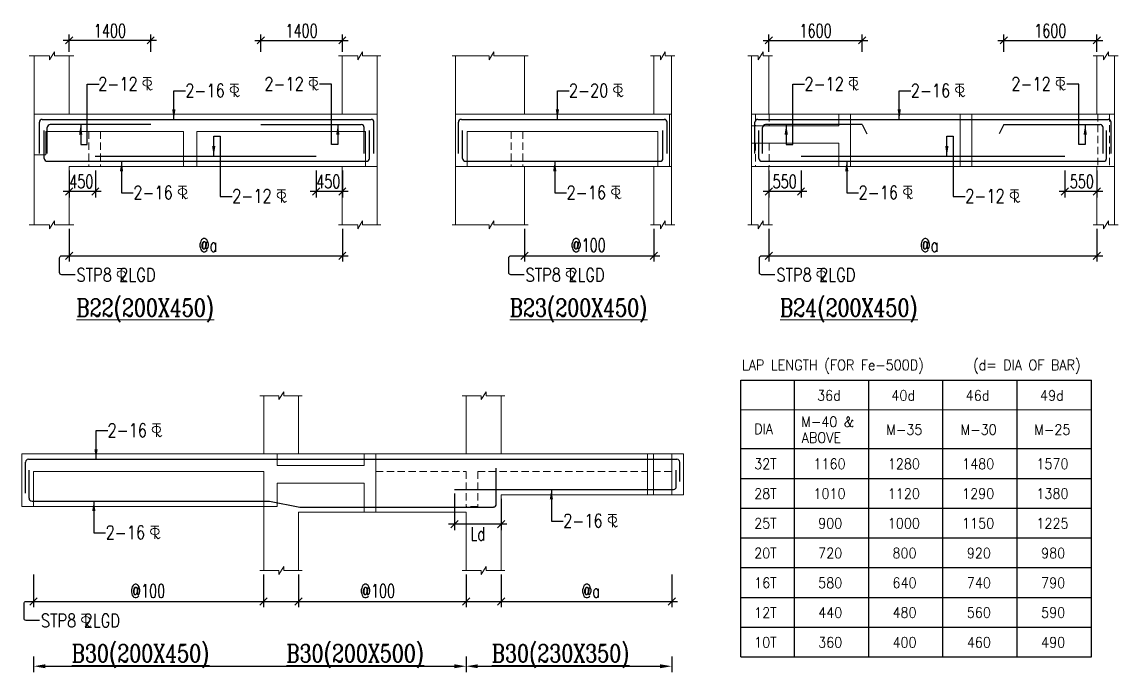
# Model space of a CAD drawing. Header units: millimetres. Extents: x 1255966 to 1543449, y 318653 to 465396.
# Drawn here: x 1524618 to 1543435, y 351854 to 363011 of the extents above; entities that cross this region are included whole.
import ezdxf

# ---------------------------------------------------------------- set-up
doc = ezdxf.new("R2010")
doc.units = ezdxf.units.MM
doc.header["$LTSCALE"] = 500
doc.header["$MEASUREMENT"] = 0
doc.header["$PDMODE"] = 34
doc.linetypes.add('HIDDEN', pattern=[0.375, 0.25, -0.125])
doc.layers.get('Defpoints').update_dxf_attribs({"lineweight": 0})
for name, color, linetype, lineweight in [('BEAM ELE', 2, 'Continuous', 15), ('DIM', 1, 'Continuous', 20), ('LOGO', 1, 'Continuous', 15), ('TAXT', 3, 'Continuous', 15), ('TEXT', 7, 'Continuous', 13), ('TEXT2', 3, 'Continuous', 15), ('TOWER AREA BEAM..', 3, 'Continuous', 20)]:
    doc.layers.add(name, color=color, linetype=linetype, lineweight=lineweight)
for name, color, linetype in [('Civ Cover Line', 1, 'Continuous'), ('D', 10, 'Continuous'), ('ST DIM.', 1, 'Continuous'), ('STEEL', 1, 'Continuous')]:
    doc.layers.add(name, color=color, linetype=linetype)
doc.styles.add('2MM', font='romans.shx', dxfattribs={"width": 0.7})
doc.styles.add('BHTESHT$0$HSCC2', font='romanc.shx')
doc.styles.add('haider', font='romans.shx')
doc.dimstyles.new('SHUIB MOD.', dxfattribs={"dimtxt": 230, "dimasz": 130, "dimexe": 100, "dimexo": 70, "dimgap": 50, "dimtad": 2, "dimdec": 0, "dimzin": 4, "dimdsep": 46, "dimtxsty": '2MM', "dimblk": 'OBLIQUE', "dimcen": 0.09, "dimdle": 100, "dimclrd": 1, "dimclre": 1, "dimclrt": 3, "dimadec": 0, "dimazin": 0, "dimtfac": 1, "dimtdec": 0, "dimtix": 1, "dimtmove": 2, "dimatfit": 3, "dimfxl": 100, "dimtolj": 1, "dimlwd": -1, "dimarcsym": 0})

# ---------------------------------------------------------------- blocks, each defined once
blk = doc.blocks.new('_Oblique')
at = {"color": 0, "linetype": 'ByBlock', "lineweight": -2}
blk.add_line((-0.5, -0.5), (0.5, 0.5), dxfattribs=at)
blk = doc.blocks.new('A$C76682FD6')
at = {"layer": 'TEXT', "color": 3, "ltscale": 0.2}
for p, q in [((143, 219, -1), (2, 219, -1)), ((72, 0, -1), (72, 219, -1)), ((72, 63, -1), (128, 0, -1)), ((128, 0, -1), (162, 21))]:
    blk.add_line(p, q, dxfattribs=at)
blk.add_ellipse((72, 124, -1), major_axis=(72.3, 0), ratio=0.753223, dxfattribs=at)
blk = doc.blocks.new('*D138')
at = {"layer": 'Defpoints', "color": 0, "ltscale": 100, "transparency": 16777216}
for p in [(1537442, 359529, 6), (1543072, 359529, 6), (1543072, 358999)]:
    blk.add_point(p, dxfattribs=at)
at = {"layer": 'ST DIM.', "color": 1, "lineweight": -2, "ltscale": 100, "transparency": 16777216}
for p, q in [((1537442, 359459), (1537442, 358899)), ((1543072, 359459), (1543072, 358899))]:
    blk.add_line(p, q, dxfattribs=at)
at = {"layer": 'ST DIM.', "color": 1, "ltscale": 100, "transparency": 16777216}
blk.add_line((1537342, 358999), (1543172, 358999), dxfattribs=at)
at = {"layer": 'ST DIM.', "color": 1, "ltscale": 100, "transparency": 16777216, "xscale": 125, "yscale": 125, "zscale": 125, "rotation": 180}
blk.add_blockref('_Oblique', (1537442, 358999), dxfattribs=at)
at = {"layer": 'ST DIM.', "color": 1, "ltscale": 100, "transparency": 16777216, "xscale": 125, "yscale": 125, "zscale": 125}
blk.add_blockref('_Oblique', (1543072, 358999), dxfattribs=at)
at = {"layer": 'ST DIM.', "color": 3, "ltscale": 100, "transparency": 16777216, "insert": (1540191, 359179), "char_height": 230, "attachment_point": 5, "style": '2MM'}
blk.add_mtext('\\A1;@a', dxfattribs=at)
blk = doc.blocks.new('*D147')
at = {"layer": 'Defpoints', "color": 0, "ltscale": 100, "transparency": 16777216}
for p in [(1529367, 353596, 6), (1532243, 353596, 6), (1532243, 353066)]:
    blk.add_point(p, dxfattribs=at)
at = {"layer": 'ST DIM.', "color": 1, "lineweight": -2, "ltscale": 100, "transparency": 16777216}
for p, q in [((1529367, 353526), (1529367, 352966)), ((1532243, 353526), (1532243, 352966))]:
    blk.add_line(p, q, dxfattribs=at)
at = {"layer": 'ST DIM.', "color": 1, "ltscale": 100, "transparency": 16777216}
blk.add_line((1529267, 353066), (1532343, 353066), dxfattribs=at)
at = {"layer": 'ST DIM.', "color": 1, "ltscale": 100, "transparency": 16777216, "xscale": 125, "yscale": 125, "zscale": 125, "rotation": 180}
blk.add_blockref('_Oblique', (1529367, 353066), dxfattribs=at)
at = {"layer": 'ST DIM.', "color": 1, "ltscale": 100, "transparency": 16777216, "xscale": 125, "yscale": 125, "zscale": 125}
blk.add_blockref('_Oblique', (1532243, 353066), dxfattribs=at)
at = {"layer": 'ST DIM.', "color": 3, "ltscale": 100, "transparency": 16777216, "insert": (1530723, 353246), "char_height": 230, "attachment_point": 5, "style": '2MM'}
blk.add_mtext('\\A1;@100', dxfattribs=at)
blk = doc.blocks.new('*D146')
at = {"layer": 'Defpoints', "color": 0, "ltscale": 100, "transparency": 16777216}
for p in [(1524817, 353596, 6), (1528767, 353596, 6), (1528767, 353066)]:
    blk.add_point(p, dxfattribs=at)
at = {"layer": 'ST DIM.', "color": 1, "lineweight": -2, "ltscale": 100, "transparency": 16777216}
for p, q in [((1524817, 353526), (1524817, 352966)), ((1528767, 353526), (1528767, 352966))]:
    blk.add_line(p, q, dxfattribs=at)
at = {"layer": 'ST DIM.', "color": 1, "ltscale": 100, "transparency": 16777216}
blk.add_line((1524717, 353066), (1528867, 353066), dxfattribs=at)
at = {"layer": 'ST DIM.', "color": 1, "ltscale": 100, "transparency": 16777216, "xscale": 125, "yscale": 125, "zscale": 125, "rotation": 180}
blk.add_blockref('_Oblique', (1524817, 353066), dxfattribs=at)
at = {"layer": 'ST DIM.', "color": 1, "ltscale": 100, "transparency": 16777216, "xscale": 125, "yscale": 125, "zscale": 125}
blk.add_blockref('_Oblique', (1528767, 353066), dxfattribs=at)
at = {"layer": 'ST DIM.', "color": 3, "ltscale": 100, "transparency": 16777216, "insert": (1526777, 353246), "char_height": 230, "attachment_point": 5, "style": '2MM'}
blk.add_mtext('\\A1;@100', dxfattribs=at)
blk = doc.blocks.new('*D148')
at = {"layer": 'Defpoints', "color": 0, "ltscale": 100, "transparency": 16777216}
for p in [(1532843, 353596, 6), (1535773, 353596, 6), (1535773, 353066)]:
    blk.add_point(p, dxfattribs=at)
at = {"layer": 'ST DIM.', "color": 1, "lineweight": -2, "ltscale": 100, "transparency": 16777216}
for p, q in [((1532843, 353526), (1532843, 352966)), ((1535773, 353526), (1535773, 352966))]:
    blk.add_line(p, q, dxfattribs=at)
at = {"layer": 'ST DIM.', "color": 1, "ltscale": 100, "transparency": 16777216}
blk.add_line((1532743, 353066), (1535873, 353066), dxfattribs=at)
at = {"layer": 'ST DIM.', "color": 1, "ltscale": 100, "transparency": 16777216, "xscale": 125, "yscale": 125, "zscale": 125, "rotation": 180}
blk.add_blockref('_Oblique', (1532843, 353066), dxfattribs=at)
at = {"layer": 'ST DIM.', "color": 1, "ltscale": 100, "transparency": 16777216, "xscale": 125, "yscale": 125, "zscale": 125}
blk.add_blockref('_Oblique', (1535773, 353066), dxfattribs=at)
at = {"layer": 'ST DIM.', "color": 3, "ltscale": 100, "transparency": 16777216, "insert": (1534381, 353246), "char_height": 230, "attachment_point": 5, "style": '2MM'}
blk.add_mtext('\\A1;@a', dxfattribs=at)
blk = doc.blocks.new('*D149')
at = {"layer": 'Defpoints', "color": 0, "ltscale": 100, "transparency": 16777216}
for p in [(1532243, 352189, 6), (1535773, 352189, 6), (1535773, 351954)]:
    blk.add_point(p, dxfattribs=at)
at = {"layer": 'ST DIM.', "color": 1, "lineweight": -2, "ltscale": 100, "transparency": 16777216}
for p, q in [((1532243, 352119), (1532243, 351854)), ((1535773, 352119), (1535773, 351854))]:
    blk.add_line(p, q, dxfattribs=at)
at = {"layer": 'ST DIM.', "color": 1, "ltscale": 100, "transparency": 16777216}
blk.add_line((1532443, 351954), (1535573, 351954), dxfattribs=at)
for points in [[(1532443, 351987), (1532443, 351920), (1532243, 351954)], [(1535573, 351987), (1535573, 351920), (1535773, 351954)]]:
    blk.add_solid(points, dxfattribs=at)
blk = doc.blocks.new('*D150')
at = {"layer": 'Defpoints', "color": 0, "ltscale": 100, "transparency": 16777216}
for p in [(1524818, 352189, 6), (1532243, 352189, 6), (1532243, 351954)]:
    blk.add_point(p, dxfattribs=at)
at = {"layer": 'ST DIM.', "color": 1, "lineweight": -2, "ltscale": 100, "transparency": 16777216}
for p, q in [((1524818, 352119), (1524818, 351854)), ((1532243, 352119), (1532243, 351854))]:
    blk.add_line(p, q, dxfattribs=at)
at = {"layer": 'ST DIM.', "color": 1, "ltscale": 100, "transparency": 16777216}
blk.add_line((1525018, 351954), (1532043, 351954), dxfattribs=at)
for points in [[(1525018, 351987), (1525018, 351920), (1524818, 351954)], [(1532043, 351987), (1532043, 351920), (1532243, 351954)]]:
    blk.add_solid(points, dxfattribs=at)
blk = doc.blocks.new('*D179')
at = {"layer": 'Defpoints', "color": 0, "ltscale": 100, "transparency": 16777216}
for p in [(1537442, 360529), (1537992, 360529), (1537442, 360100)]:
    blk.add_point(p, dxfattribs=at)
at = {"layer": 'ST DIM.', "color": 1, "lineweight": -2, "ltscale": 100, "transparency": 16777216}
for p, q in [((1537442, 360459), (1537442, 360000)), ((1537992, 360459), (1537992, 360000))]:
    blk.add_line(p, q, dxfattribs=at)
at = {"layer": 'ST DIM.', "color": 1, "ltscale": 100, "transparency": 16777216}
blk.add_line((1538092, 360100), (1537342, 360100), dxfattribs=at)
at = {"layer": 'ST DIM.', "color": 1, "ltscale": 100, "transparency": 16777216, "xscale": 125, "yscale": 125, "zscale": 125, "rotation": 180}
blk.add_blockref('_Oblique', (1537442, 360100), dxfattribs=at)
at = {"layer": 'ST DIM.', "color": 1, "ltscale": 100, "transparency": 16777216, "xscale": 125, "yscale": 125, "zscale": 125}
blk.add_blockref('_Oblique', (1537992, 360100), dxfattribs=at)
at = {"layer": 'ST DIM.', "color": 3, "ltscale": 100, "transparency": 16777216, "insert": (1537712, 360272), "char_height": 230, "attachment_point": 5, "style": '2MM'}
blk.add_mtext('\\A1;550', dxfattribs=at)
blk = doc.blocks.new('*D180')
at = {"layer": 'Defpoints', "color": 0, "ltscale": 100, "transparency": 16777216}
for p in [(1542522, 360529), (1543072, 360529), (1542522, 360100)]:
    blk.add_point(p, dxfattribs=at)
at = {"layer": 'ST DIM.', "color": 1, "lineweight": -2, "ltscale": 100, "transparency": 16777216}
for p, q in [((1542522, 360459), (1542522, 360000)), ((1543072, 360459), (1543072, 360000))]:
    blk.add_line(p, q, dxfattribs=at)
at = {"layer": 'ST DIM.', "color": 1, "ltscale": 100, "transparency": 16777216}
blk.add_line((1543172, 360100), (1542422, 360100), dxfattribs=at)
at = {"layer": 'ST DIM.', "color": 1, "ltscale": 100, "transparency": 16777216, "xscale": 125, "yscale": 125, "zscale": 125, "rotation": 180}
blk.add_blockref('_Oblique', (1542522, 360100), dxfattribs=at)
at = {"layer": 'ST DIM.', "color": 1, "ltscale": 100, "transparency": 16777216, "xscale": 125, "yscale": 125, "zscale": 125}
blk.add_blockref('_Oblique', (1543072, 360100), dxfattribs=at)
at = {"layer": 'ST DIM.', "color": 3, "ltscale": 100, "transparency": 16777216, "insert": (1542813, 360272), "char_height": 230, "attachment_point": 5, "style": '2MM'}
blk.add_mtext('\\A1;550', dxfattribs=at)
blk = doc.blocks.new('*D197')
at = {"layer": 'Defpoints', "color": 0, "ltscale": 100, "transparency": 16777216}
for p in [(1543072, 362695), (1541472, 362429), (1543072, 362429)]:
    blk.add_point(p, dxfattribs=at)
at = {"layer": 'ST DIM.', "color": 1, "ltscale": 100, "transparency": 16777216}
blk.add_line((1541372, 362695), (1543172, 362695), dxfattribs=at)
at = {"layer": 'ST DIM.', "color": 1, "lineweight": -2, "ltscale": 100, "transparency": 16777216}
for p, q in [((1541472, 362499), (1541472, 362795)), ((1543072, 362499), (1543072, 362795))]:
    blk.add_line(p, q, dxfattribs=at)
at = {"layer": 'ST DIM.', "color": 1, "ltscale": 100, "transparency": 16777216, "xscale": 125, "yscale": 125, "zscale": 125, "rotation": 180}
blk.add_blockref('_Oblique', (1541472, 362695), dxfattribs=at)
at = {"layer": 'ST DIM.', "color": 1, "ltscale": 100, "transparency": 16777216, "xscale": 125, "yscale": 125, "zscale": 125}
blk.add_blockref('_Oblique', (1543072, 362695), dxfattribs=at)
at = {"layer": 'ST DIM.', "color": 3, "ltscale": 100, "transparency": 16777216, "insert": (1542272, 362860), "char_height": 230, "attachment_point": 5, "style": '2MM'}
blk.add_mtext('\\A1;1600', dxfattribs=at)
blk = doc.blocks.new('*D198')
at = {"layer": 'Defpoints', "color": 0, "ltscale": 100, "transparency": 16777216}
for p in [(1539042, 362695), (1537442, 362429), (1539042, 362429)]:
    blk.add_point(p, dxfattribs=at)
at = {"layer": 'ST DIM.', "color": 1, "ltscale": 100, "transparency": 16777216}
blk.add_line((1537342, 362695), (1539142, 362695), dxfattribs=at)
at = {"layer": 'ST DIM.', "color": 1, "lineweight": -2, "ltscale": 100, "transparency": 16777216}
for p, q in [((1537442, 362499), (1537442, 362795)), ((1539042, 362499), (1539042, 362795))]:
    blk.add_line(p, q, dxfattribs=at)
at = {"layer": 'ST DIM.', "color": 1, "ltscale": 100, "transparency": 16777216, "xscale": 125, "yscale": 125, "zscale": 125, "rotation": 180}
blk.add_blockref('_Oblique', (1537442, 362695), dxfattribs=at)
at = {"layer": 'ST DIM.', "color": 1, "ltscale": 100, "transparency": 16777216, "xscale": 125, "yscale": 125, "zscale": 125}
blk.add_blockref('_Oblique', (1539042, 362695), dxfattribs=at)
at = {"layer": 'ST DIM.', "color": 3, "ltscale": 100, "transparency": 16777216, "insert": (1538242, 362860), "char_height": 230, "attachment_point": 5, "style": '2MM'}
blk.add_mtext('\\A1;1600', dxfattribs=at)
blk = doc.blocks.new('*D233')
at = {"layer": 'Defpoints', "color": 0, "ltscale": 100, "transparency": 16777216}
for p in [(1525428, 359529, 6), (1530118, 359529, 6), (1530118, 358999)]:
    blk.add_point(p, dxfattribs=at)
at = {"layer": 'ST DIM.', "color": 1, "lineweight": -2, "ltscale": 100, "transparency": 16777216}
for p, q in [((1525428, 359459), (1525428, 358899)), ((1530118, 359459), (1530118, 358899))]:
    blk.add_line(p, q, dxfattribs=at)
at = {"layer": 'ST DIM.', "color": 1, "ltscale": 100, "transparency": 16777216}
blk.add_line((1525328, 358999), (1530218, 358999), dxfattribs=at)
at = {"layer": 'ST DIM.', "color": 1, "ltscale": 100, "transparency": 16777216, "xscale": 125, "yscale": 125, "zscale": 125, "rotation": 180}
blk.add_blockref('_Oblique', (1525428, 358999), dxfattribs=at)
at = {"layer": 'ST DIM.', "color": 1, "ltscale": 100, "transparency": 16777216, "xscale": 125, "yscale": 125, "zscale": 125}
blk.add_blockref('_Oblique', (1530118, 358999), dxfattribs=at)
at = {"layer": 'ST DIM.', "color": 3, "ltscale": 100, "transparency": 16777216, "insert": (1527812, 359179), "char_height": 230, "attachment_point": 5, "style": '2MM'}
blk.add_mtext('\\A1;@a', dxfattribs=at)
blk = doc.blocks.new('*D234')
at = {"layer": 'Defpoints', "color": 0, "ltscale": 100, "transparency": 16777216}
for p in [(1533245, 359529, 6), (1535466, 359529, 6), (1535466, 358999)]:
    blk.add_point(p, dxfattribs=at)
at = {"layer": 'ST DIM.', "color": 1, "lineweight": -2, "ltscale": 100, "transparency": 16777216}
for p, q in [((1533245, 359459), (1533245, 358899)), ((1535466, 359459), (1535466, 358899))]:
    blk.add_line(p, q, dxfattribs=at)
at = {"layer": 'ST DIM.', "color": 1, "ltscale": 100, "transparency": 16777216}
blk.add_line((1533145, 358999), (1535566, 358999), dxfattribs=at)
at = {"layer": 'ST DIM.', "color": 1, "ltscale": 100, "transparency": 16777216, "xscale": 125, "yscale": 125, "zscale": 125, "rotation": 180}
blk.add_blockref('_Oblique', (1533245, 358999), dxfattribs=at)
at = {"layer": 'ST DIM.', "color": 1, "ltscale": 100, "transparency": 16777216, "xscale": 125, "yscale": 125, "zscale": 125}
blk.add_blockref('_Oblique', (1535466, 358999), dxfattribs=at)
at = {"layer": 'ST DIM.', "color": 3, "ltscale": 100, "transparency": 16777216, "insert": (1534339, 359179), "char_height": 230, "attachment_point": 5, "style": '2MM'}
blk.add_mtext('\\A1;@100', dxfattribs=at)
blk = doc.blocks.new('*D244')
at = {"layer": 'Defpoints', "color": 0, "ltscale": 100, "transparency": 16777216}
for p in [(1532043, 354986), (1532843, 354896), (1532043, 354390)]:
    blk.add_point(p, dxfattribs=at)
at = {"layer": 'ST DIM.', "color": 1, "lineweight": -2, "ltscale": 100, "transparency": 16777216}
for p, q in [((1532043, 354916), (1532043, 354290)), ((1532843, 354826), (1532843, 354290))]:
    blk.add_line(p, q, dxfattribs=at)
at = {"layer": 'ST DIM.', "color": 1, "ltscale": 100, "transparency": 16777216}
blk.add_line((1532943, 354390), (1531943, 354390), dxfattribs=at)
at = {"layer": 'ST DIM.', "color": 1, "ltscale": 100, "transparency": 16777216, "xscale": 125, "yscale": 125, "zscale": 125, "rotation": 180}
blk.add_blockref('_Oblique', (1532043, 354390), dxfattribs=at)
at = {"layer": 'ST DIM.', "color": 1, "ltscale": 100, "transparency": 16777216, "xscale": 125, "yscale": 125, "zscale": 125}
blk.add_blockref('_Oblique', (1532843, 354390), dxfattribs=at)
at = {"layer": 'ST DIM.', "color": 3, "ltscale": 100, "transparency": 16777216, "insert": (1532443, 354225), "char_height": 230, "attachment_point": 5, "style": '2MM'}
blk.add_mtext('\\A1;Ld', dxfattribs=at)
blk = doc.blocks.new('*D455')
at = {"layer": 'Defpoints', "color": 0, "ltscale": 100, "transparency": 16777216}
for p in [(1530118, 362695), (1528718, 362429), (1530118, 362429)]:
    blk.add_point(p, dxfattribs=at)
at = {"layer": 'ST DIM.', "color": 1, "ltscale": 100, "transparency": 16777216}
blk.add_line((1528618, 362695), (1530218, 362695), dxfattribs=at)
at = {"layer": 'ST DIM.', "color": 1, "lineweight": -2, "ltscale": 100, "transparency": 16777216}
for p, q in [((1528718, 362499), (1528718, 362795)), ((1530118, 362499), (1530118, 362795))]:
    blk.add_line(p, q, dxfattribs=at)
at = {"layer": 'ST DIM.', "color": 1, "ltscale": 100, "transparency": 16777216, "xscale": 125, "yscale": 125, "zscale": 125, "rotation": 180}
blk.add_blockref('_Oblique', (1528718, 362695), dxfattribs=at)
at = {"layer": 'ST DIM.', "color": 1, "ltscale": 100, "transparency": 16777216, "xscale": 125, "yscale": 125, "zscale": 125}
blk.add_blockref('_Oblique', (1530118, 362695), dxfattribs=at)
at = {"layer": 'ST DIM.', "color": 3, "ltscale": 100, "transparency": 16777216, "insert": (1529418, 362860), "char_height": 230, "attachment_point": 5, "style": '2MM'}
blk.add_mtext('\\A1;1400', dxfattribs=at)
blk = doc.blocks.new('*D456')
at = {"layer": 'Defpoints', "color": 0, "ltscale": 100, "transparency": 16777216}
for p in [(1525428, 362695), (1525428, 362429), (1526828, 362429)]:
    blk.add_point(p, dxfattribs=at)
at = {"layer": 'ST DIM.', "color": 1, "ltscale": 100, "transparency": 16777216}
blk.add_line((1526928, 362695), (1525328, 362695), dxfattribs=at)
at = {"layer": 'ST DIM.', "color": 1, "lineweight": -2, "ltscale": 100, "transparency": 16777216}
for p, q in [((1525428, 362499), (1525428, 362795)), ((1526828, 362499), (1526828, 362795))]:
    blk.add_line(p, q, dxfattribs=at)
at = {"layer": 'ST DIM.', "color": 1, "ltscale": 100, "transparency": 16777216, "xscale": 125, "yscale": 125, "zscale": 125, "rotation": 180}
blk.add_blockref('_Oblique', (1525428, 362695), dxfattribs=at)
at = {"layer": 'ST DIM.', "color": 1, "ltscale": 100, "transparency": 16777216, "xscale": 125, "yscale": 125, "zscale": 125}
blk.add_blockref('_Oblique', (1526828, 362695), dxfattribs=at)
at = {"layer": 'ST DIM.', "color": 3, "ltscale": 100, "transparency": 16777216, "insert": (1526128, 362860), "char_height": 230, "attachment_point": 5, "style": '2MM'}
blk.add_mtext('\\A1;1400', dxfattribs=at)
blk = doc.blocks.new('*D457')
at = {"layer": 'Defpoints', "color": 0, "ltscale": 100, "transparency": 16777216}
for p in [(1529668, 360529), (1530118, 360529), (1529668, 360100)]:
    blk.add_point(p, dxfattribs=at)
at = {"layer": 'ST DIM.', "color": 1, "lineweight": -2, "ltscale": 100, "transparency": 16777216}
for p, q in [((1529668, 360459), (1529668, 360000)), ((1530118, 360459), (1530118, 360000))]:
    blk.add_line(p, q, dxfattribs=at)
at = {"layer": 'ST DIM.', "color": 1, "ltscale": 100, "transparency": 16777216}
blk.add_line((1530218, 360100), (1529568, 360100), dxfattribs=at)
at = {"layer": 'ST DIM.', "color": 1, "ltscale": 100, "transparency": 16777216, "xscale": 125, "yscale": 125, "zscale": 125, "rotation": 180}
blk.add_blockref('_Oblique', (1529668, 360100), dxfattribs=at)
at = {"layer": 'ST DIM.', "color": 1, "ltscale": 100, "transparency": 16777216, "xscale": 125, "yscale": 125, "zscale": 125}
blk.add_blockref('_Oblique', (1530118, 360100), dxfattribs=at)
at = {"layer": 'ST DIM.', "color": 3, "ltscale": 100, "transparency": 16777216, "insert": (1529877, 360272), "char_height": 230, "attachment_point": 5, "style": '2MM'}
blk.add_mtext('\\A1;450', dxfattribs=at)
blk = doc.blocks.new('*D458')
at = {"layer": 'Defpoints', "color": 0, "ltscale": 100, "transparency": 16777216}
for p in [(1525428, 360529), (1525878, 360529), (1525428, 360100)]:
    blk.add_point(p, dxfattribs=at)
at = {"layer": 'ST DIM.', "color": 1, "lineweight": -2, "ltscale": 100, "transparency": 16777216}
for p, q in [((1525428, 360459), (1525428, 360000)), ((1525878, 360459), (1525878, 360000))]:
    blk.add_line(p, q, dxfattribs=at)
at = {"layer": 'ST DIM.', "color": 1, "ltscale": 100, "transparency": 16777216}
blk.add_line((1525978, 360100), (1525328, 360100), dxfattribs=at)
at = {"layer": 'ST DIM.', "color": 1, "ltscale": 100, "transparency": 16777216, "xscale": 125, "yscale": 125, "zscale": 125, "rotation": 180}
blk.add_blockref('_Oblique', (1525428, 360100), dxfattribs=at)
at = {"layer": 'ST DIM.', "color": 1, "ltscale": 100, "transparency": 16777216, "xscale": 125, "yscale": 125, "zscale": 125}
blk.add_blockref('_Oblique', (1525878, 360100), dxfattribs=at)
at = {"layer": 'ST DIM.', "color": 3, "ltscale": 100, "transparency": 16777216, "insert": (1525637, 360272), "char_height": 230, "attachment_point": 5, "style": '2MM'}
blk.add_mtext('\\A1;450', dxfattribs=at)

msp = doc.modelspace()

# ---------------------------------------------------------------- linework, layer by layer
at = {"layer": 'BEAM ELE', "color": 3}
for points in [[(1525510.8, 362429), (1525177.1, 362429), (1525177.1, 362497.7), (1525092.5, 362361), (1525092.5, 362429), (1524742.6, 362429)], [(1530780.4, 362429), (1530466, 362429), (1530466, 362497.7), (1530381.5, 362361), (1530381.5, 362429), (1530051.7, 362429)], [(1533306, 362429), (1532721.2, 362429), (1532721.2, 362497.7), (1532636.6, 362361), (1532636.6, 362429), (1532004.9, 362429)], [(1535824.5, 362429), (1535661.9, 362429), (1535661.9, 362497.7), (1535577.3, 362361), (1535577.3, 362429), (1535409.8, 362429)], [(1537505.1, 362429), (1537341.3, 362429), (1537341.3, 362497.7), (1537256.8, 362361), (1537256.8, 362429), (1537076.3, 362429)], [(1543435.1, 362429), (1543271.4, 362429), (1543271.4, 362497.7), (1543186.8, 362361), (1543186.8, 362429), (1543006.3, 362429)], [(1525510.8, 359529), (1525177.1, 359529), (1525177.1, 359597.7), (1525092.5, 359461), (1525092.5, 359529), (1524742.6, 359529)], [(1530780.4, 359529), (1530466, 359529), (1530466, 359597.7), (1530381.5, 359461), (1530381.5, 359529), (1530051.7, 359529)], [(1533306, 359529), (1532721.2, 359529), (1532721.2, 359597.7), (1532636.6, 359461), (1532636.6, 359529), (1532004.9, 359529)], [(1535824.5, 359529), (1535661.9, 359529), (1535661.9, 359597.7), (1535577.3, 359461), (1535577.3, 359529), (1535409.8, 359529)], [(1537505.1, 359529), (1537341.3, 359529), (1537341.3, 359597.7), (1537256.8, 359461), (1537256.8, 359529), (1537076.3, 359529)], [(1543435.1, 359529), (1543271.4, 359529), (1543271.4, 359597.7), (1543186.8, 359461), (1543186.8, 359529), (1543006.3, 359529)], [(1529430.2, 356596.5), (1529113, 356596.5), (1529113, 356665.1), (1529028.5, 356528.5), (1529028.5, 356596.5), (1528701.4, 356596.5)], [(1532905.2, 356596.5), (1532588.1, 356596.5), (1532588.1, 356665.1), (1532503.5, 356528.5), (1532503.5, 356596.5), (1532176.4, 356596.5)], [(1529430.2, 353596.5), (1529113, 353596.5), (1529113, 353665.1), (1529028.5, 353528.5), (1529028.5, 353596.5), (1528701.4, 353596.5)], [(1532905.2, 353596.5), (1532588.1, 353596.5), (1532588.1, 353665.1), (1532503.5, 353528.5), (1532503.5, 353596.5), (1532176.4, 353596.5)]]:
    msp.add_lwpolyline(points, dxfattribs=at)
at = {"layer": 'Civ Cover Line', "color": 2}
for p, q in [((1536959.2, 356862.3), (1542980.7, 356862.3)), ((1536959.2, 352115.2), (1536959.2, 356862.3)), ((1537877.7, 352115.2), (1537877.7, 356862.3)), ((1542980.7, 352115.2), (1542980.7, 356862.3)), ((1536959.2, 355688.2), (1542980.7, 355688.2)), ((1536959.2, 352115.2), (1542980.7, 352115.2))]:
    msp.add_line(p, q, dxfattribs=at)
at = {"layer": 'Civ Cover Line', "color": 10}
for p, q in [((1539153.5, 352115.2), (1539153.5, 356862.3)), ((1540429.2, 352115.2), (1540429.2, 356862.3)), ((1541705, 352115.2), (1541705, 356862.3)), ((1536959.2, 355177.8), (1542980.7, 355177.8)), ((1536959.2, 354667.4), (1542980.7, 354667.4)), ((1536959.2, 354156.9), (1542980.7, 354156.9)), ((1536959.2, 353646.5), (1542980.7, 353646.5)), ((1536959.2, 353136.1), (1542980.7, 353136.1)), ((1536959.2, 352625.6), (1542980.7, 352625.6))]:
    msp.add_line(p, q, dxfattribs=at)
at = {"layer": 'LOGO', "color": 10, "lineweight": 20}
msp.add_line((1536959.2, 356351.9), (1542980.7, 356351.9), dxfattribs=at)
at = {"layer": 'ST DIM.'}
for points, elevation in [([(1525529, 358673.4), (1525300.7, 358673.4, -0.4142136), (1525264.9, 358709.2), (1525264.9, 358962.7, -0.4142136), (1525300.7, 358998.5), (1525427.7, 358998.5)], -2.7), ([(1533238.6, 358673.4), (1533010.3, 358673.4, -0.4142136), (1532974.5, 358709.2), (1532974.5, 358962.7, -0.4142136), (1533010.3, 358998.5), (1533245.4, 358998.5)], -2.7), ([(1537543.7, 358673.4), (1537315.3, 358673.4, -0.4142136), (1537279.5, 358709.2), (1537279.5, 358962.7, -0.4142136), (1537315.3, 358998.5), (1537442.4, 358998.5)], -2.7), ([(1524917.9, 352740.8), (1524689.5, 352740.8, -0.4142136), (1524653.8, 352776.6), (1524653.8, 353030.2, -0.4142136), (1524689.5, 353065.9), (1533508.8, 353065.9)], -6.3)]:
    msp.add_lwpolyline(points, format="xyb", dxfattribs=dict(at, elevation=elevation))
at = {"layer": 'STEEL', "color": 4, "lineweight": 30, "ltscale": 10}
for p, q in [((1524967, 361339, -140.7), (1530610.8, 361339, -2346141.3)), ((1532160.9, 361339, -140.7), (1535647.9, 361339, -345482.1)), ((1537251.9, 361339, -140.7), (1543265.5, 361339, -2346141.3)), ((1524917, 360755.3, -186.5), (1524917, 361289, -186.5)), ((1525000.6, 360669, -599978), (1525000.6, 361150.1, -599978)), ((1525051.8, 360755.3, -186.5), (1525051.8, 361199, -186.5)), ((1526827.7, 361249, -2449678.7), (1525101.8, 361249, -2780102.6)), ((1528717.7, 361249, -2449678.7), (1530443.7, 361249, -2780102.6)), ((1530493.7, 360755.3, -186.5), (1530493.7, 361199, -186.5)), ((1530582.5, 360669, -599978), (1530582.5, 361150.1, -599978)), ((1530660.6, 360755.3, -186.5), (1530660.6, 361289, -186.5)), ((1532110.9, 360755.3, -186.5), (1532110.9, 361289, -186.5)), ((1532182.9, 360669, -599978), (1532182.9, 361150.1, -599978)), ((1535621.6, 360669, -599978), (1535621.6, 361150.1, -599978)), ((1535693.6, 360755.3, -186.5), (1535693.6, 361289, -186.5)), ((1537201.9, 360755.3, -186.5), (1537201.9, 361289, -186.5)), ((1537270, 360669, -599978), (1537270, 361150.1, -599978)), ((1537332.8, 360755.3, -186.5), (1537332.7, 361199, -186.5)), ((1539042.4, 361249, -245168.5), (1537382.7, 361249, -483978.6)), ((1539042.4, 361249, -245168.5), (1539121.2, 361088.6, 2110476.6)), ((1541472.4, 361249, -236082), (1541393.7, 361088.6, 2119563.1)), ((1541472.4, 361249, -236082), (1543128.6, 361249, -483978.6)), ((1543178.6, 360755.3, -186.5), (1543178.6, 361199, -186.5)), ((1543237.2, 360669, -599978), (1543237.2, 361150.1, -599978)), ((1543315.3, 360755.3, -186.5), (1543315.3, 361289, -186.5)), ((1525050.6, 360619, -599942.4), (1530532.5, 360619, -2883032.6)), ((1525877.7, 360709, -2112478.5), (1529667.7, 360709, -2358723.4)), ((1532232.9, 360619, -599942.4), (1535572.5, 360619, -927889.5)), ((1537320, 360619, -599942.4), (1543187.2, 360619, -2883032.6)), ((1537992.4, 360709, -2068947.1), (1542522.4, 360709, -2285945.5)), ((1524729.5, 355506.5, -140.7), (1535861.8, 355506.5, -2346141.3)), ((1524679.5, 354922.8, -186.5), (1524679.5, 355456.5, -186.5)), ((1524740.6, 354836.5, -599978), (1524740.6, 355317.5, -599978)), ((1532760.3, 354736.5, 89918), (1532760.3, 355352.7, 89918)), ((1535850.2, 355036.5, -599978), (1535850.2, 355317.5, -599978)), ((1535911.7, 355122.8, -186.5), (1535911.7, 355456.5, -186.5)), ((1532042.5, 354986.5, -2276270), (1535805.8, 354986.5, -2883032.6)), ((1524790.6, 354786.5, -599942.4), (1528867.7, 354786.5, -1444978.9)), ((1528867.7, 354786.5, -1444978.9), (1529386.7, 354686.5, -1552551.8)), ((1529386.7, 354686.5, -1552551.8), (1532715.8, 354686.5, -2193136.6))]:
    msp.add_line(p, q, dxfattribs=at)
for centre, radius, start, end in [((1524967, 361289, -186.5), 50, 90, 180), ((1530610.6, 361289, -186.5), 50, 0, 90), ((1532160.9, 361289, -186.5), 50, 90, 180), ((1535643.6, 361289, -186.5), 50, 0, 90), ((1537251.9, 361289, -186.5), 50, 90, 180), ((1543265.3, 361289, -186.5), 50, 0, 90), ((1525101.8, 361199, -186.5), 50, 90, 180), ((1530443.7, 361199, -186.5), 50, 0, 90), ((1537382.7, 361199, -186.5), 50, 90, 180), ((1543128.6, 361199, -186.5), 50, 0, 90), ((1525050.6, 360669, -599978), 50, 180, 270), ((1530532.5, 360669, -599978), 50, 270, 0), ((1532232.9, 360669, -599978), 50, 180, 270), ((1535571.6, 360669, -599978), 50, 270, 0), ((1537320, 360669, -599978), 50, 180, 270), ((1543187.2, 360669, -599978), 50, 270, 0), ((1524729.5, 355456.5, -186.5), 50, 90, 180), ((1535861.7, 355456.5, -186.5), 50, 0, 90), ((1535804.9, 355032, -599978), 45.5, 271.0776, 5.66042), ((1524790.6, 354836.5, -599978), 50, 180, 270), ((1532715, 354732, 89918), 45.5, 271.0776, 5.66042)]:
    msp.add_arc(centre, radius, start, end, dxfattribs=at)
at = {"layer": 'TOWER AREA BEAM..'}
for p, q in [((1524827.7, 362429), (1524827.7, 359529)), ((1525427.7, 362429), (1525427.7, 361429)), ((1530117.7, 362429), (1530117.7, 361429)), ((1530717.7, 362429), (1530717.7, 361429)), ((1532061.1, 362429), (1532061.1, 361429)), ((1533245.4, 362429), (1533245.4, 361429)), ((1535466.1, 362429), (1535466.1, 361429)), ((1535766.1, 362429), (1535766.1, 361429)), ((1537142.4, 362429), (1537142.4, 359529)), ((1537442.4, 362429), (1537442.4, 361429)), ((1543072.4, 362429), (1543072.4, 361429)), ((1543372.4, 362429), (1543372.4, 361429)), ((1524827.7, 361429), (1530717.7, 361429)), ((1530717.7, 361429), (1530717.7, 359529)), ((1532061.1, 361429), (1532061.1, 360529)), ((1532061.1, 361429), (1535766.1, 361429)), ((1535736.1, 361429), (1535736.1, 360529)), ((1535766.1, 361429), (1535766.1, 359529)), ((1537142.4, 361429), (1543372.4, 361429)), ((1538642.4, 361429), (1538642.4, 361229)), ((1538842.4, 361429), (1538842.4, 360529)), ((1540722.4, 361429), (1540722.4, 360529)), ((1540922.4, 361429), (1540922.4, 360529)), ((1543372.4, 361429), (1543372.4, 359529)), ((1525027.7, 361129), (1525027.7, 360729)), ((1525027.7, 361129), (1527392.7, 361129)), ((1527392.7, 361129), (1527392.7, 360529)), ((1527622.7, 361129), (1530517.7, 361129)), ((1527622.7, 361129), (1527622.7, 360529)), ((1530517.7, 361129, 0), (1530517.7, 360529, 0)), ((1532261.1, 361129), (1532261.1, 360529)), ((1532261.1, 361129), (1535536.1, 361129)), ((1535536.1, 361129), (1535536.1, 360529)), ((1537142.4, 361229), (1538642.4, 361229)), ((1537142.4, 360929), (1538642.4, 360929)), ((1538642.4, 360929), (1538642.4, 360529)), ((1524827.7, 360729), (1525027.7, 360729)), ((1525427.7, 360529), (1525427.7, 359529)), ((1525427.7, 360529), (1530717.7, 360529)), ((1530117.7, 360529), (1530117.7, 359529)), ((1532061.1, 360529), (1532061.1, 359529)), ((1532061.1, 360529), (1535766.1, 360529)), ((1533245.4, 360529), (1533245.4, 359529)), ((1535466.1, 360529), (1535466.1, 359529)), ((1537142.4, 360529), (1543372.4, 360529)), ((1537442.4, 360529), (1537442.4, 359529)), ((1543072.4, 360529), (1543072.4, 359529)), ((1528767.5, 356596.5), (1528767.5, 355596.5)), ((1529367.5, 356596.5), (1529367.5, 355596.5)), ((1532242.5, 356596.5), (1532242.5, 355596.5)), ((1532842.5, 356596.5), (1532842.5, 355596.5)), ((1524617.5, 355596.5), (1535972.5, 355596.5)), ((1524617.5, 355596.5), (1524617.5, 354696.5)), ((1528997.5, 355596.5), (1528997.5, 355396.5)), ((1530492.5, 355596.5), (1530492.5, 355396.5)), ((1530692.5, 355596.5), (1530692.5, 354596.5)), ((1535357.5, 355596.5), (1535357.5, 354896.5)), ((1535457.5, 355596.5), (1535457.5, 354896.5)), ((1535772.5, 355596.5, 2461691.2), (1535772.5, 354896.5, 2461691.2)), ((1535972.5, 355596.5, 2461691.2), (1535972.5, 354896.5, 2461691.2)), ((1524817.5, 355296.5), (1524817.5, 354696.5)), ((1524817.5, 355296.5), (1528767.5, 355296.5)), ((1528767.5, 355296.5), (1528767.5, 354696.5)), ((1528997.5, 355396.5), (1530492.5, 355396.5)), ((1528997.5, 355096.5), (1530492.5, 355096.5)), ((1528997.5, 355096.5), (1528997.5, 354696.5)), ((1530492.5, 355096.5), (1530492.5, 354596.5)), ((1532842.5, 354896.5), (1532842.5, 353596.5)), ((1532842.5, 354896.5), (1535972.5, 354896.5)), ((1524617.5, 354696.5), (1528997.5, 354696.5)), ((1528767.5, 354696.5), (1528767.5, 353596.5)), ((1529367.5, 354596.5), (1529367.5, 353596.5)), ((1529367.5, 354596.5), (1532242.5, 354596.5)), ((1532242.5, 354596.5), (1532242.5, 353596.5))]:
    msp.add_line(p, q, dxfattribs=at)
at = {"layer": 'TOWER AREA BEAM..', "linetype": 'HIDDEN'}
for p, q in [((1537212.4, 361429), (1537212.4, 361229)), ((1537443.3, 361429), (1537443.3, 361229)), ((1543087.4, 361429, 2461691.2), (1543087.4, 360529, 2461691.2)), ((1543287.4, 361429, 2461691.2), (1543287.4, 360529, 2461691.2)), ((1525767.7, 361129), (1525767.7, 360529)), ((1525967.7, 361129), (1525967.7, 360529)), ((1533015.4, 361129), (1533015.4, 360529)), ((1533215.4, 361129), (1533215.4, 360529)), ((1537212.4, 360929), (1537212.4, 360529)), ((1537443.3, 360929), (1537443.3, 360529)), ((1530692.5, 355296.5), (1532242.5, 355296.5)), ((1532242.5, 355296.5), (1532242.5, 354696.5)), ((1532442.5, 355296.5), (1532442.5, 354696.5)), ((1532442.5, 355296.5), (1535357.5, 355296.5)), ((1535457.5, 355296.5), (1535772.5, 355296.5)), ((1532442.5, 354696.5), (1532242.5, 354696.5))]:
    msp.add_line(p, q, dxfattribs=at)

# ---------------------------------------------------------------- block references
at = {"layer": 'DIM', "lineweight": 0}
for p in [(1526695.4, 361837.8, 1869101.5), (1529547.2, 361837.8, 1869101.5), (1538818.7, 361837.8, 4415954.8), (1542370.5, 361837.8, 4415954.8), (1528190, 361724.6, -22512), (1534774.9, 361724.6, -22512), (1540643.4, 361724.6, -22512), (1527302.4, 359973.7, -599957.5), (1534739.9, 359973.7, -599957.5), (1539751.9, 359973.7, -599957.5), (1528998.8, 359913.3, 2227283.3), (1541584.1, 359913.3, 2227283.3), (1526251.5, 358560.7, -2.2), (1533961.1, 358560.7, -2.2), (1538266.1, 358560.7, -2.2), (1526854.6, 355892, -22512), (1534681.4, 354341.2, 1917536.7), (1526826.8, 354141.2, -599957.5), (1525640.4, 352628.1, -5.7)]:
    msp.add_blockref('A$C76682FD6', p, dxfattribs=at)

# ---------------------------------------------------------------- texts
at = {"layer": 'TAXT', "style": 'BHTESHT$0$HSCC2', "width": 0.8}
for s, p in [('%%UB22(200X450)', (1525552.7, 357957.2, 1175946.7)), ('%%UB23(200X450)', (1532991.8, 357957.2, 1175946.7)), ('%%UB24(200X450)', (1537631.4, 357957.2, 1175946.7)), ('%%UB30(200X450)', (1525472.6, 352024.6, 1175943.1)), ('%%UB30(200X500)', (1529157.9, 352024.6, 1175943.1)), ('%%UB30(230X350)', (1532683.8, 352024.6, 1175943.1))]:
    msp.add_text(s, height=300, dxfattribs=at).set_placement(p)
at = {"layer": 'TEXT2', "color": 3, "style": 'haider', "width": 0.8}
for s, p in [('2-12', (1525927.3, 361832.6, 1869100.7)), ('2-12', (1528779.2, 361832.6, 1869100.7)), ('2-12', (1538050.7, 361832.6, 4415954)), ('2-12', (1541602.4, 361832.6, 4415954)), ('2-16', (1527422, 361719.4, -22512.8)), ('2-20', (1534006.9, 361719.4, -22512.8)), ('2-16', (1539875.4, 361719.4, -22512.8)), ('2-16', (1526530, 359968.5, 1197983.4)), ('2-16', (1533967.6, 359968.5, 1197983.4)), ('2-16', (1538979.6, 359968.5, 1197983.4)), ('2-12', (1528226.5, 359908.1, 4025224.2)), ('2-12', (1540811.7, 359908.1, 4025224.2)), ('STP8 2LGD', (1525554.8, 358555.5, -3)), ('STP8 2LGD', (1533264.4, 358555.5, -3)), ('STP8 2LGD', (1537569.5, 358555.5, -3)), ('2-16', (1526086.5, 355886.8, -22512.8)), ('2-16', (1533909.1, 354336, 3715477.6)), ('2-16', (1526054.4, 354136, 1197983.4)), ('STP8 2LGD', (1524943.7, 352622.9, -6.5))]:
    msp.add_text(s, height=230, dxfattribs=at).set_placement(p)
at = {"layer": 'TEXT2', "lineweight": 20, "style": 'BHTESHT$0$HSCC2', "width": 0.9}
for s, height, p in [('LAP LENGTH (FOR Fe-500D)', 178.605, (1536979.2, 357033.8)), ('(d= DIA OF BAR)', 178.605, (1540945.7, 357033.8)), ('36d', 178.61, (1538268.6, 356511.5)), ('40d', 178.61, (1539544.3, 356511.5)), ('46d', 178.61, (1540820.1, 356511.5)), ('49d', 178.61, (1542095.8, 356511.5)), ('M-40 &', 178.61, (1537995.5, 356059.9)), ('DIA', 178.61, (1537188.4, 355937.6)), ('M-35', 178.61, (1539455.9, 355925.1)), ('M-30', 178.61, (1540731.7, 355925.1)), ('M-25', 178.61, (1541997, 355925.1)), ('ABOVE', 178.61, (1538003.9, 355786.9)), ('32T', 178.61, (1537188.4, 355337.4)), ('1160', 178.61, (1538206.1, 355337.4)), ('1280', 178.61, (1539481.9, 355337.4)), ('1480', 178.61, (1540757.6, 355337.4)), ('1570', 178.61, (1542033.4, 355337.4)), ('28T', 178.61, (1537188.4, 354827)), ('1010', 178.61, (1538206.1, 354827)), ('1120', 178.61, (1539481.9, 354827)), ('1290', 178.61, (1540757.6, 354827)), ('1380', 178.61, (1542033.4, 354827)), ('25T', 178.61, (1537188.4, 354316.5)), ('900', 178.61, (1538286.6, 354316.5)), ('1000', 178.61, (1539481.9, 354316.5)), ('1150', 178.61, (1540757.6, 354316.5)), ('1225', 178.61, (1542033.4, 354316.5)), ('20T', 178.61, (1537188.4, 353806.1)), ('720', 178.61, (1538286.6, 353806.1)), ('800', 178.61, (1539562.3, 353806.1)), ('920', 178.61, (1540838.1, 353806.1)), ('980', 178.61, (1542113.8, 353806.1)), ('16T', 178.61, (1537188.4, 353295.7)), ('580', 178.61, (1538286.6, 353295.7)), ('640', 178.61, (1539562.3, 353295.7)), ('740', 178.61, (1540838.1, 353295.7)), ('790', 178.61, (1542113.8, 353295.7)), ('12T', 178.61, (1537188.4, 352785.2)), ('440', 178.61, (1538286.6, 352785.2)), ('480', 178.61, (1539562.3, 352785.2)), ('560', 178.61, (1540838.1, 352785.2)), ('590', 178.61, (1542113.8, 352785.2)), ('10T', 178.61, (1537188.4, 352274.8)), ('360', 178.61, (1538286.6, 352274.8)), ('400', 178.61, (1539562.3, 352274.8)), ('460', 178.61, (1540838.1, 352274.8)), ('490', 178.61, (1542113.8, 352274.8))]:
    msp.add_text(s, height=height, dxfattribs=at).set_placement(p)

# ---------------------------------------------------------------- dimensions: what is measured, and where the dimension line sits
at = {"layer": 'ST DIM.', "ltscale": 100}
dim = msp.add_linear_dim(base=(1525427.7, 362694.9), p1=(1526827.7, 362429), p2=(1525427.7, 362429), angle=180, dimstyle='SHUIB MOD.', override={"dimasz": 125}, dxfattribs=at)
dim.commit()
dim.dimension.update_dxf_attribs({"geometry": '*D456', "text_midpoint": (1526127.7, 362859.9)})
for base, p1, p2, picture, middle in [((1530117.7, 362694.9), (1528717.7, 362429), (1530117.7, 362429), '*D455', (1529417.7, 362859.9)), ((1539042.4, 362694.9), (1537442.4, 362429), (1539042.4, 362429), '*D198', (1538242.4, 362859.9)), ((1543072.4, 362694.9), (1541472.4, 362429), (1543072.4, 362429), '*D197', (1542272.4, 362859.9))]:
    dim = msp.add_linear_dim(base=base, p1=p1, p2=p2, dimstyle='SHUIB MOD.', override={"dimasz": 125}, dxfattribs=at)
    dim.commit()
    dim.dimension.update_dxf_attribs({"geometry": picture, "text_midpoint": middle})
for base, p1, p2, picture, middle in [((1525427.7, 360099.9), (1525877.7, 360529), (1525427.7, 360529), '*D458', (1525637.2, 360271.9)), ((1529667.7, 360099.9), (1530117.7, 360529), (1529667.7, 360529), '*D457', (1529877.2, 360271.9)), ((1537442.4, 360099.9), (1537992.4, 360529), (1537442.4, 360529), '*D179', (1537712.1, 360271.9)), ((1542522.4, 360099.9), (1543072.4, 360529), (1542522.4, 360529), '*D180', (1542813.3, 360271.9))]:
    dim = msp.add_linear_dim(base=base, p1=p1, p2=p2, dimstyle='SHUIB MOD.', override={"dimasz": 125}, dxfattribs=at)
    dim.commit()
    dim.dimension.update_dxf_attribs({"geometry": picture, "text_midpoint": middle, "dimtype": 160})
for base, p1, p2, text, override, picture, middle in [((1530117.7, 358998.5, -6.3), (1525427.7, 359529), (1530117.7, 359529), '@a', {"dimasz": 125}, '*D233', (1527812.4, 359179, -6.3)), ((1535466.1, 358998.5, -6.3), (1533245.4, 359529), (1535466.1, 359529), '@100', {"dimasz": 125}, '*D234', (1534338.6, 359179, -6.3)), ((1543072.4, 358998.5, -6.3), (1537442.4, 359529), (1543072.4, 359529), '@a', {"dimasz": 125}, '*D138', (1540191.3, 359179, -6.3)), ((1528767.5, 353065.9, -6.3), (1524816.6, 353596.5), (1528767.5, 353596.5), '@100', {"dimasz": 125}, '*D146', (1526776.6, 353246.4, -6.3)), ((1532242.5, 353065.9, -6.3), (1529367.5, 353596.5), (1532242.5, 353596.5), '@100', {"dimasz": 125}, '*D147', (1530722.9, 353246.4, -6.3)), ((1535772.5, 353065.9, -6.3), (1532842.5, 353596.5), (1535772.5, 353596.5), '@a', {"dimasz": 125}, '*D148', (1534380.7, 353246.4, -6.3)), ((1532242.5, 351953.7, -6.3), (1524817.5, 352188.8), (1532242.5, 352188.8), ' ', {"dimasz": 200, "dimsah": 1}, '*D150', (1528001.2, 352134.2, -6.3)), ((1535772.5, 351953.7, -6.3), (1532242.5, 352188.8), (1535772.5, 352188.8), ' ', {"dimasz": 200, "dimsah": 1}, '*D149', (1534073.3, 352134.2, -6.3))]:
    dim = msp.add_linear_dim(base=base, p1=p1, p2=p2, text=text, dimstyle='SHUIB MOD.', override=override, dxfattribs=at)
    dim.commit()
    dim.dimension.update_dxf_attribs({"geometry": picture, "text_midpoint": middle, "dimtype": 160})
dim = msp.add_linear_dim(base=(1532042.5, 354390.4), p1=(1532842.5, 354896.5), p2=(1532042.5, 354986.5), text='Ld', dimstyle='SHUIB MOD.', override={"dimasz": 125}, dxfattribs=at)
dim.commit()
dim.dimension.update_dxf_attribs({"geometry": '*D244', "text_midpoint": (1532442.5, 354225.4)})

# ---------------------------------------------------------------- leaders
at = {"layer": 'D', "linetype": 'Continuous'}
for points in [[(1525626.4, 361249, -2593024.7), (1525626.4, 360906.7, -2593024.7), (1525737.6, 360906.7, -2593024.7), (1525737.6, 361942.2, -2593024.7), (1525942.1, 361942.2, -2593024.7)], [(1530040.6, 361249, -2593024.7), (1530040.6, 360906.7, -2593024.7), (1529929.4, 360906.7, -2593024.7), (1529929.4, 361942.2, -2593024.7), (1529724.9, 361942.2, -2593024.7)], [(1537738.4, 361249, -46171.5), (1537738.4, 360906.7, -46171.5), (1537849.5, 360906.7, -46171.5), (1537849.5, 361942.2, -46171.5), (1538054, 361942.2, -46171.5)], [(1542871.3, 361249, -46171.5), (1542871.3, 360906.7, -46171.5), (1542760.1, 360906.7, -46171.5), (1542760.1, 361942.2, -46171.5), (1542555.6, 361942.2, -46171.5)], [(1527225.3, 361339.1, -4484638.2), (1527225.3, 361829, -4484638.2), (1527425.3, 361829, -4484638.2)], [(1533810.2, 361339.1, -4484638.2), (1533810.2, 361829, -4484638.2), (1534010.2, 361829, -4484638.2)], [(1539678.7, 361339.1, -4484638.2), (1539678.7, 361829, -4484638.2), (1539878.7, 361829, -4484638.2)], [(1527910.4, 360709, -2234842.8), (1527910.4, 361051.4, -2234842.8), (1528021.6, 361051.4, -2234842.8), (1528021.6, 360015.9, -2234842.8), (1528226.1, 360015.9, -2234842.8)], [(1540495.7, 360709, -2234842.8), (1540495.7, 361051.4, -2234842.8), (1540606.9, 361051.4, -2234842.8), (1540606.9, 360015.9, -2234842.8), (1540811.4, 360015.9, -2234842.8)], [(1526327.6, 360619, -5062083.7), (1526327.6, 360076.3, -5062083.7), (1526529.7, 360076.3, -5062083.7)], [(1533765.2, 360619, -5062083.7), (1533765.2, 360076.3, -5062083.7), (1533967.2, 360076.3, -5062083.7)], [(1538777.1, 360619, -5062083.7), (1538777.1, 360076.3, -5062083.7), (1538979.2, 360076.3, -5062083.7)], [(1525889.9, 355506.5, -4484638.2), (1525889.9, 355996.5, -4484638.2), (1526089.9, 355996.5, -4484638.2)], [(1533706.7, 354986.5, -2544589.5), (1533706.7, 354443.7, -2544589.5), (1533908.7, 354443.7, -2544589.5)], [(1525852, 354786.5, -5062083.7), (1525852, 354243.7, -5062083.7), (1526054.1, 354243.7, -5062083.7)]]:
    msp.add_leader(points, dimstyle='SHUIB MOD.', override={"dimasz": 170, "dimtad": 0}, dxfattribs=at)

doc.saveas('drawing.dxf')
